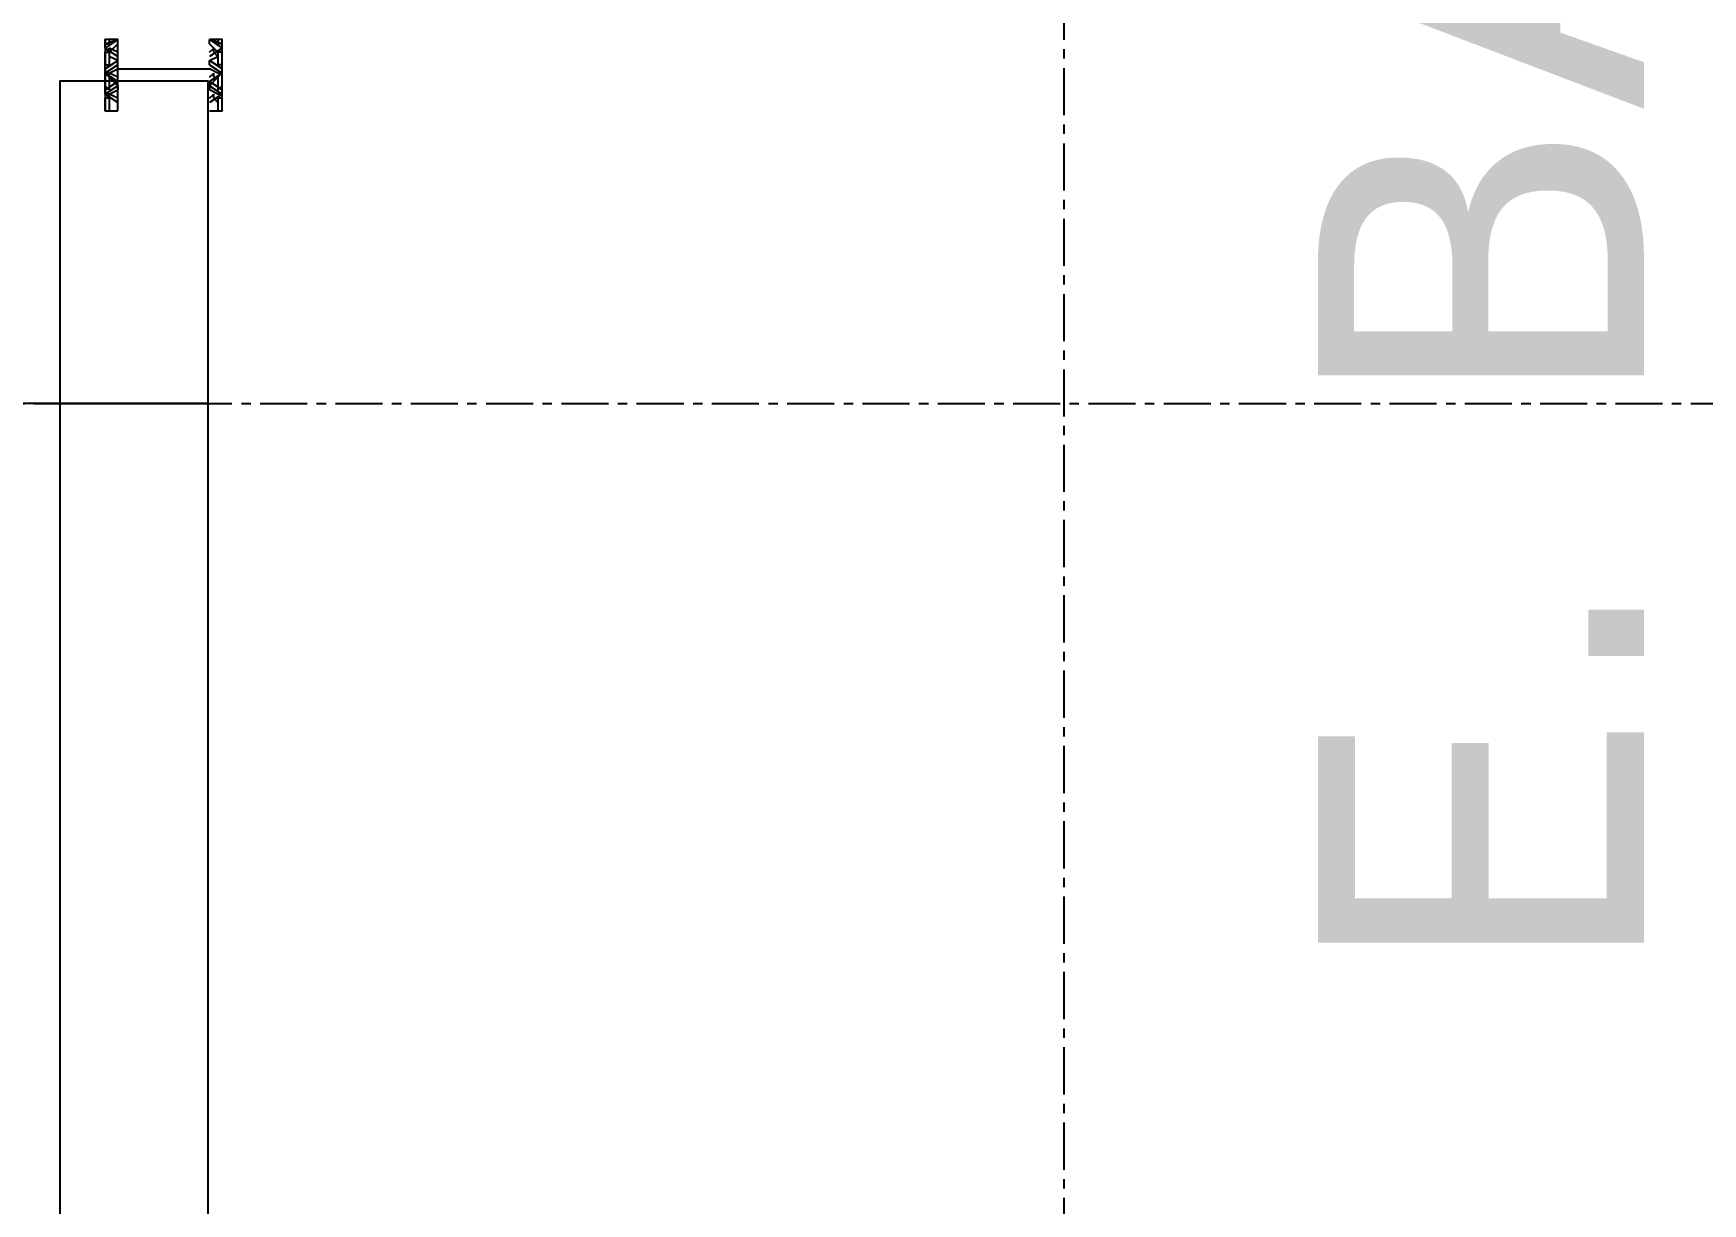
# Model space of a CAD drawing. Header units: centimetres. Extents: x -135 to 5290, y -1327 to 1388.
# Drawn here: x 950.5 to 1063.1, y 79.6 to 158.5 of the extents above; entities that cross this region are included whole.
import ezdxf
from ezdxf.enums import TextEntityAlignment as Align

# ---------------------------------------------------------------- set-up
doc = ezdxf.new("R2010")
doc.units = ezdxf.units.CM
doc.linetypes.add('CENTER', pattern=[5.08, 3.175, -0.635, 0.635, -0.635])
for name, color, linetype in [('AKS', 4, 'CENTER'), ('IC_DUVAR_100', 30, 'Continuous'), ('IC_KAPILAR', 7, 'Continuous'), ('ODA_ADLARI', 7, 'Continuous'), ('OZEL_PANEL_OLCU_CM', 3, 'Continuous')]:
    doc.layers.add(name, color=color, linetype=linetype)
doc.styles.add('PORTMAN', font='DejaVuSans.ttf')
doc.dimstyles.new('PORTMAN', dxfattribs={"dimtxt": 14, "dimasz": 9, "dimexe": 6, "dimexo": 5, "dimgap": 4, "dimtad": 1, "dimtxsty": 'PORTMAN', "dimblk": 'ARCHTICK', "dimcen": 2.5, "dimazin": 3, "dimtfac": 0.5, "dimtmove": 2, "dimatfit": 3})

# ---------------------------------------------------------------- blocks, each defined once
blk = doc.blocks.new('BOM_I18_1175p0_IC_DOLU')
blk.add_lwpolyline([(0, 0), (10, 0), (10, 117.5), (0, 117.5)], close=True)
blk = doc.blocks.new('kaynak-ic-kapi')
at = {"color": 133, "linetype": 'Continuous', "lineweight": 25, "true_color": 0x6ec1dd}
for p, q in [((54247.47, 7919.88), (54248.32, 7919.88)), ((54248.6, 7919.88), (54248.04, 7919.03)), ((54248.32, 7919.88), (54248.32, 7919.59)), ((54249.16, 7919.03), (54248.6, 7919.88)), ((54248.6, 7919.88), (54248.6, 7919.59)), ((54248.6, 7919.88), (54248.88, 7919.88)), ((54249.16, 7919.88), (54248.88, 7919.59)), ((54248.88, 7919.88), (54249.45, 7919.03)), ((54249.16, 7919.88), (54249.16, 7919.88)), ((54250.01, 7919.88), (54249.45, 7919.03)), ((54250.01, 7919.88), (54249.73, 7919.59)), ((54250.57, 7919.03), (54250.01, 7919.88)), ((54250.01, 7919.88), (54250.01, 7919.88)), ((54250.01, 7919.88), (54250.01, 7919.59)), ((54250.01, 7919.88), (54250.29, 7919.88)), ((54250.29, 7919.88), (54250.86, 7919.03)), ((54250.57, 7919.88), (54250.57, 7919.88)), ((54250.57, 7919.88), (54250.57, 7919.59)), ((54251.7, 7919.88), (54251.14, 7919.03)), ((54251.42, 7919.88), (54251.42, 7919.88)), ((54251.42, 7919.88), (54251.42, 7919.59)), ((54251.7, 7919.88), (54251.42, 7919.59)), ((54252.27, 7919.03), (54251.7, 7919.88)), ((54251.7, 7919.88), (54252.27, 7919.88)), ((54251.7, 7919.88), (54251.98, 7919.88)), ((54251.98, 7919.88), (54251.98, 7919.88)), ((54251.98, 7919.88), (54251.98, 7919.59)), ((54251.98, 7919.88), (54252.27, 7919.03)), ((54248.32, 7919.59), (54247.47, 7919.59)), ((54248.32, 7919.31), (54248.04, 7919.59)), ((54248.32, 7919.31), (54248.6, 7919.31)), ((54248.32, 7919.03), (54248.6, 7919.31)), ((54248.6, 7919.59), (54248.88, 7919.03)), ((54249.73, 7919.59), (54248.88, 7919.59)), ((54249.16, 7919.03), (54248.88, 7919.03)), ((54249.16, 7919.03), (54249.73, 7919.59)), ((54249.16, 7919.03), (54249.45, 7919.03)), ((54249.73, 7919.31), (54249.73, 7919.59)), ((54249.73, 7919.31), (54250.01, 7919.31)), ((54249.73, 7919.03), (54250.01, 7919.31)), ((54250.01, 7919.59), (54250.29, 7919.03)), ((54250.29, 7912.83), (54250.29, 7919.03)), ((54251.42, 7919.59), (54250.57, 7919.59)), ((54250.57, 7919.03), (54250.57, 7919.03)), ((54250.57, 7919.03), (54250.86, 7919.03)), ((54250.86, 7919.03), (54251.14, 7919.59)), ((54251.42, 7919.31), (54251.14, 7919.59)), ((54251.42, 7919.59), (54251.98, 7919.03)), ((54251.42, 7919.31), (54251.7, 7919.31)), ((54251.42, 7919.03), (54251.7, 7919.31)), ((54252.27, 7919.59), (54251.98, 7919.59)), ((54251.98, 7919.03), (54251.98, 7919.03)), ((54251.98, 7919.03), (54252.27, 7919.03)), ((54252.27, 7919.03), (54252.27, 7919.03)), ((54248.32, 7912.26), (54247.47, 7912.26)), ((54247.47, 7911.98), (54248.32, 7911.98)), ((54248.6, 7911.98), (54248.04, 7912.83)), ((54248.32, 7912.26), (54248.04, 7912.26)), ((54248.32, 7912.83), (54248.6, 7912.26)), ((54248.32, 7912.26), (54248.32, 7911.98)), ((54248.32, 7912.26), (54248.6, 7912.26)), ((54249.16, 7912.83), (54248.6, 7911.98)), ((54248.6, 7912.26), (54248.88, 7912.83)), ((54249.16, 7912.83), (54248.88, 7912.83)), ((54248.88, 7911.98), (54249.45, 7912.83)), ((54249.16, 7911.98), (54248.88, 7912.26)), ((54249.73, 7912.26), (54248.88, 7912.26)), ((54249.16, 7912.83), (54249.45, 7912.83)), ((54249.16, 7912.83), (54249.73, 7912.26)), ((54249.16, 7911.98), (54249.16, 7911.98)), ((54250.01, 7911.98), (54249.45, 7912.83)), ((54249.73, 7912.83), (54250.01, 7912.26)), ((54250.01, 7911.98), (54249.73, 7912.26)), ((54249.73, 7912.26), (54249.73, 7912.26)), ((54249.73, 7912.26), (54250.01, 7912.26)), ((54250.57, 7912.83), (54250.01, 7911.98)), ((54250.01, 7912.26), (54250.29, 7912.83)), ((54250.01, 7911.98), (54250.01, 7912.26)), ((54250.01, 7911.98), (54250.01, 7911.98)), ((54250.01, 7911.98), (54250.29, 7911.98)), ((54250.29, 7911.98), (54250.86, 7912.83)), ((54250.57, 7912.83), (54250.57, 7912.83)), ((54250.57, 7912.83), (54250.86, 7912.83)), ((54250.57, 7911.98), (54250.57, 7912.26)), ((54251.42, 7912.26), (54250.57, 7912.26)), ((54250.57, 7911.98), (54250.57, 7911.98)), ((54250.86, 7912.83), (54251.14, 7912.26)), ((54251.7, 7911.98), (54251.14, 7912.83)), ((54251.42, 7912.26), (54251.14, 7912.26)), ((54251.42, 7912.26), (54251.98, 7912.83)), ((54251.42, 7912.83), (54251.7, 7912.26)), ((54251.42, 7911.98), (54251.42, 7912.26)), ((54251.7, 7911.98), (54251.42, 7912.26)), ((54251.42, 7912.26), (54251.7, 7912.26)), ((54251.42, 7911.98), (54251.42, 7911.98)), ((54252.27, 7912.83), (54251.7, 7911.98)), ((54251.7, 7911.98), (54252.27, 7911.98)), ((54251.7, 7911.98), (54251.98, 7911.98)), ((54251.98, 7912.83), (54251.98, 7912.83)), ((54251.98, 7912.83), (54252.27, 7912.83)), ((54251.98, 7911.98), (54252.27, 7912.83)), ((54251.98, 7911.98), (54251.98, 7912.26)), ((54252.27, 7912.26), (54251.98, 7912.26)), ((54251.98, 7911.98), (54251.98, 7911.98)), ((54252.27, 7912.83), (54252.27, 7912.83))]:
    blk.add_line(p, q, dxfattribs=at)
for points in [[(54247.47, 7919.03), (54247.47, 7919.88), (54252.27, 7919.88), (54252.27, 7919.03)], [(54248.6, 7919.88), (54250.01, 7919.88), (54251.42, 7919.88)], [(54248.6, 7912.26), (54248.6, 7911.98), (54248.88, 7911.98)], [(54248.6, 7911.98), (54250.01, 7911.98), (54251.42, 7911.98)]]:
    blk.add_lwpolyline(points, dxfattribs=at)
blk.add_lwpolyline([(54247.47, 7912.83), (54252.27, 7912.83), (54252.27, 7911.98), (54247.47, 7911.98)], close=True, dxfattribs=at)
blk = doc.blocks.new('BOM_K01_IC_KAPI_ACIKLIK820')
at = {"layer": 'IC_KAPILAR'}
blk.add_blockref('kaynak-ic-kapi', (0, 0), dxfattribs=at)
blk = doc.blocks.new('BOM_I15_1255p0_IC_K01_SAG_UST')
blk.add_lwpolyline([(0, 0), (10, 0), (10, 21.75), (0, 21.75)], close=True)
at = {"layer": 'IC_KAPILAR', "xscale": -1, "rotation": 270}
blk.add_blockref('BOM_K01_IC_KAPI_ACIKLIK820', (-7908.93, -54227.719), dxfattribs=at)
blk = doc.blocks.new('_ARCHTICK')
at = {"color": 0, "linetype": 'BYBLOCK', "const_width": 0.15}
blk.add_lwpolyline([(-0.5, -0.5), (0.5, 0.5)], dxfattribs=at)

msp = doc.modelspace()

# ---------------------------------------------------------------- linework, layer by layer
at = {"layer": 'AKS'}
for p, q in [((1020, -35), (1020, 1091)), ((-35, 133.5), (1185, 133.5))]:
    msp.add_line(p, q, dxfattribs=at)

# ---------------------------------------------------------------- block references
at = {"layer": 'IC_DUVAR_100'}
for name, p in [('BOM_I15_1255p0_IC_K01_SAG_UST', (952.25, 133.5)), ('BOM_I18_1175p0_IC_DOLU', (952.25, 16))]:
    msp.add_blockref(name, p, dxfattribs=at)

# ---------------------------------------------------------------- texts
at = {"layer": 'ODA_ADLARI', "style": 'PORTMAN'}
msp.add_text('E. BANYO', height=22, rotation=90, dxfattribs=at).set_placement((1048.125, 166.375), align=Align.MIDDLE_CENTER)

# ---------------------------------------------------------------- dimensions: what is measured, and where the dimension line sits
at = {"layer": 'OZEL_PANEL_OLCU_CM'}
msp.add_linear_dim(base=(912.25, 16), p1=(962.25, 16), p2=(962.25, 133.5), angle=90, dimstyle='PORTMAN', override={"dimtxt": 14, "dimasz": 9, "dimexe": 6, "dimexo": 5, "dimdec": 2, "dimzin": 8, "dimdsep": 44}, dxfattribs=at).render()

doc.saveas('drawing.dxf')
